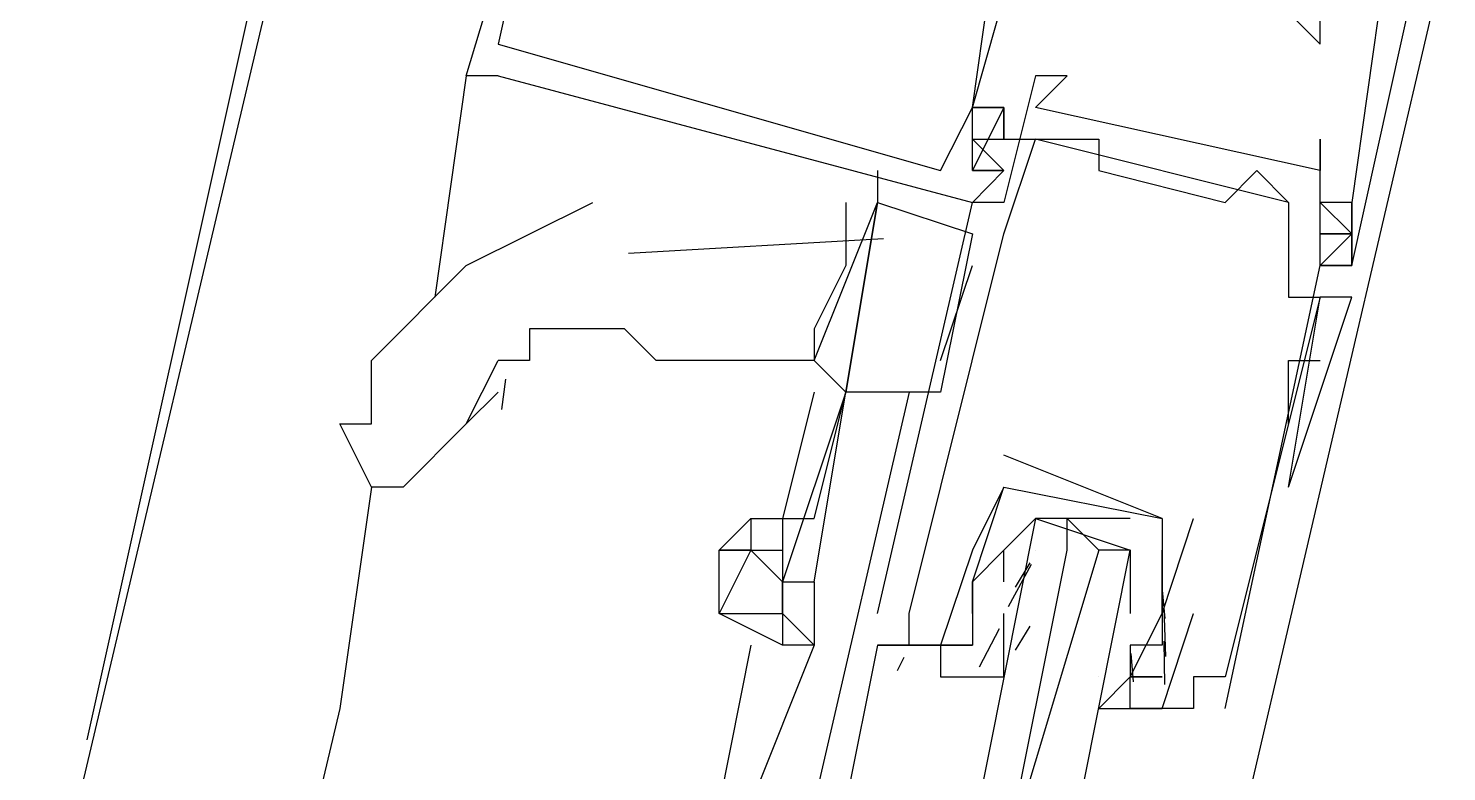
# Model space of a CAD drawing. Header units: feet. Extents: x -84 to 198, y -22 to 181.
# Drawn here: x 125.029 to 125.627, y 119.084 to 119.398 of the extents above; entities that cross this region are included whole.
import ezdxf

# ---------------------------------------------------------------- set-up
doc = ezdxf.new("R2010")
doc.units = ezdxf.units.FT
doc.layers.add('A-LINEA', color=7, linetype='CONTINUOUS')

msp = doc.modelspace()

# ---------------------------------------------------------------- linework, layer by layer
at = {"layer": 'A-LINEA'}
for p, q in [((125.16, 119.5778), (125.0533, 119.0978)), ((123.4533, 112.3244), (125.16, 119.5378)), ((125.2133, 119.3778), (125.2533, 119.5111)), ((125.2133, 119.3778), (125.2533, 119.5111)), ((125.2133, 119.3778), (125.2533, 119.5111)), ((125.5333, 119.0311), (125.6267, 119.4311)), ((125.2267, 119.3911), (125.2267, 119.3911)), ((125.2267, 119.3911), (125.2267, 119.3911)), ((125.2267, 119.3911), (125.2267, 119.3911)), ((125.5733, 119.3911), (125.5733, 119.3911)), ((125.5733, 119.3911), (125.5733, 119.3911)), ((125.5733, 119.3911), (125.5733, 119.3911)), ((125.2133, 119.3778), (125.2, 119.2844)), ((125.2267, 119.3778), (125.2133, 119.3778)), ((125.2133, 119.3778), (125.2133, 119.3778)), ((125.2267, 119.3778), (125.2133, 119.3778)), ((125.2133, 119.3778), (125.2133, 119.3778)), ((125.2267, 119.3778), (125.2133, 119.3778)), ((125.2133, 119.3778), (125.2133, 119.3778)), ((125.2267, 119.3778), (125.2267, 119.3778)), ((125.2267, 119.3778), (125.2267, 119.3778)), ((125.2267, 119.3778), (125.2267, 119.3778)), ((125.4533, 119.3778), (125.4533, 119.3778)), ((125.4667, 119.3778), (125.4667, 119.3778)), ((125.4267, 119.3644), (125.4267, 119.3644)), ((125.4267, 119.3644), (125.4267, 119.3644)), ((125.4267, 119.3644), (125.4267, 119.3644)), ((125.4267, 119.3644), (125.4267, 119.3644)), ((125.4267, 119.3644), (125.4267, 119.3644)), ((125.4267, 119.3644), (125.4267, 119.3644)), ((125.4267, 119.3644), (125.4267, 119.3644)), ((125.4267, 119.3644), (125.4267, 119.3644)), ((125.4267, 119.3644), (125.4267, 119.3644)), ((125.44, 119.3644), (125.44, 119.3644)), ((125.44, 119.3644), (125.44, 119.3644)), ((125.44, 119.3644), (125.44, 119.3644)), ((125.44, 119.3644), (125.44, 119.3644)), ((125.44, 119.3644), (125.44, 119.3644)), ((125.44, 119.3644), (125.44, 119.3644)), ((125.4533, 119.3644), (125.4533, 119.3644)), ((125.44, 119.3511), (125.4533, 119.3511)), ((125.44, 119.3511), (125.4533, 119.3511)), ((125.44, 119.3511), (125.44, 119.3511)), ((125.44, 119.3511), (125.4533, 119.3511)), ((125.44, 119.3511), (125.4533, 119.3511)), ((125.44, 119.3511), (125.44, 119.3511)), ((125.44, 119.3511), (125.4533, 119.3511)), ((125.44, 119.3511), (125.4533, 119.3511)), ((125.44, 119.3511), (125.44, 119.3511)), ((125.4533, 119.3511), (125.4533, 119.3511)), ((125.56, 119.3244), (125.4533, 119.3511)), ((125.56, 119.3244), (125.4533, 119.3511)), ((125.56, 119.3244), (125.4533, 119.3511)), ((125.4667, 119.3511), (125.4667, 119.3511)), ((125.48, 119.3511), (125.48, 119.3511)), ((125.5733, 119.3511), (125.5733, 119.3511)), ((125.3867, 119.3378), (125.3867, 119.3244)), ((125.4133, 119.3378), (125.4133, 119.3378)), ((125.4133, 119.3378), (125.4133, 119.3378)), ((125.4133, 119.3378), (125.4133, 119.3378)), ((125.4267, 119.3378), (125.4267, 119.3378)), ((125.4267, 119.3378), (125.4267, 119.3378)), ((125.4267, 119.3378), (125.4267, 119.3378)), ((125.44, 119.3378), (125.44, 119.3378)), ((125.44, 119.3378), (125.44, 119.3378)), ((125.44, 119.3378), (125.44, 119.3378)), ((125.44, 119.3378), (125.44, 119.3378)), ((125.44, 119.3378), (125.44, 119.3378)), ((125.44, 119.3378), (125.44, 119.3378)), ((125.48, 119.3378), (125.48, 119.3378)), ((125.5467, 119.3378), (125.5467, 119.3378)), ((125.5733, 119.3378), (125.5733, 119.3378)), ((125.3867, 119.1511), (125.4267, 119.3244)), ((125.4267, 119.3244), (125.4267, 119.3244)), ((125.4267, 119.3244), (125.4267, 119.3244)), ((125.4267, 119.3244), (125.4267, 119.3244)), ((125.4267, 119.3244), (125.4267, 119.3244)), ((125.4267, 119.3244), (125.4267, 119.3244)), ((125.44, 119.3244), (125.44, 119.3244)), ((125.5333, 119.3244), (125.5333, 119.3244)), ((125.56, 119.3244), (125.56, 119.3244)), ((125.5867, 119.3244), (125.5733, 119.3244)), ((125.5867, 119.3244), (125.5867, 119.3244)), ((125.5867, 119.3244), (125.5867, 119.3244)), ((125.5867, 119.3244), (125.5867, 119.3244)), ((125.5867, 119.3244), (125.5867, 119.3244)), ((125.4267, 119.3111), (125.4133, 119.2444)), ((125.44, 119.3111), (125.44, 119.3111)), ((125.3893, 119.309), (125.2817, 119.3028)), ((125.4133, 119.2578), (125.4267, 119.2978)), ((125.5733, 119.2978), (125.5733, 119.2978)), ((125.5733, 119.2978), (125.5733, 119.2978)), ((125.5733, 119.2978), (125.5733, 119.2978)), ((125.5733, 119.2978), (125.5733, 119.2978)), ((125.5733, 119.2978), (125.5733, 119.2978)), ((125.5867, 119.2978), (125.5867, 119.2978)), ((125.5867, 119.2978), (125.5867, 119.2978)), ((125.5867, 119.2978), (125.5867, 119.2978)), ((125.5867, 119.2978), (125.5867, 119.2978)), ((125.5867, 119.2978), (125.5867, 119.2978)), ((125.5867, 119.2978), (125.5867, 119.2978)), ((125.2, 119.2844), (125.2, 119.2844)), ((125.56, 119.2844), (125.56, 119.2844)), ((125.56, 119.2044), (125.5733, 119.2844)), ((125.56, 119.2044), (125.5733, 119.2844)), ((125.5733, 119.2844), (125.5733, 119.2844)), ((125.2133, 119.2311), (125.2267, 119.2578)), ((125.36, 119.2578), (125.36, 119.2578)), ((125.36, 119.2578), (125.36, 119.2578)), ((125.56, 119.2311), (125.56, 119.2578)), ((125.56, 119.2578), (125.5733, 119.2578)), ((125.2299, 119.2499), (125.2281, 119.2371)), ((125.2267, 119.2444), (125.2133, 119.2311)), ((125.36, 119.2444), (125.3467, 119.1911)), ((125.4, 119.2444), (125.36, 119.0711)), ((125.36, 119.1911), (125.3733, 119.2444)), ((125.3733, 119.2444), (125.3733, 119.2444)), ((125.56, 119.2311), (125.56, 119.2311)), ((125.44, 119.2178), (125.44, 119.2178)), ((125.1733, 119.2044), (125.16, 119.1111)), ((125.44, 119.2044), (125.44, 119.2044)), ((125.44, 119.2044), (125.44, 119.2044)), ((125.4667, 119.1911), (125.48, 119.1778)), ((125.5067, 119.1911), (125.5067, 119.1911)), ((125.5067, 119.1911), (125.5067, 119.1911)), ((125.52, 119.1911), (125.52, 119.1911)), ((125.32, 119.1778), (125.32, 119.1778)), ((125.4267, 119.1778), (125.4267, 119.1778)), ((125.4449, 119.1622), (125.4511, 119.1724)), ((125.4533, 119.1778), (125.4533, 119.1778)), ((125.4933, 119.1778), (125.4933, 119.1778)), ((125.442, 119.154), (125.4516, 119.1719)), ((125.4267, 119.1644), (125.4267, 119.1644)), ((125.4267, 119.1644), (125.4267, 119.1644)), ((125.4933, 119.1644), (125.4933, 119.1644)), ((125.5068, 119.1609), (125.5078, 119.149)), ((125.3467, 119.1511), (125.3467, 119.1378)), ((125.3467, 119.1511), (125.3467, 119.1378)), ((125.3867, 119.1511), (125.3867, 119.1511)), ((125.4, 119.1511), (125.4, 119.1511)), ((125.4, 119.1511), (125.4, 119.1511)), ((125.4, 119.1511), (125.4, 119.1511)), ((125.4267, 119.1511), (125.4267, 119.1511)), ((125.44, 119.1511), (125.44, 119.1511)), ((125.44, 119.1378), (125.44, 119.1511)), ((125.5067, 119.1511), (125.5067, 119.1511)), ((125.5067, 119.1511), (125.5067, 119.1511)), ((125.5075, 119.1534), (125.5081, 119.133)), ((125.52, 119.1511), (125.52, 119.1511)), ((125.4297, 119.1286), (125.4382, 119.1448)), ((125.4449, 119.1356), (125.4511, 119.1457)), ((125.3333, 119.1378), (125.32, 119.0711)), ((125.36, 119.1378), (125.3333, 119.0711)), ((125.36, 119.1378), (125.36, 119.1378)), ((125.3867, 119.1378), (125.4267, 119.1378)), ((125.3867, 119.1378), (125.3867, 119.1378)), ((125.3867, 119.1378), (125.4, 119.1378)), ((125.3867, 119.1378), (125.4, 119.1378)), ((125.3867, 119.1378), (125.4, 119.1378)), ((125.4, 119.1378), (125.4, 119.1378)), ((125.4133, 119.1378), (125.4133, 119.1378)), ((125.4267, 119.1378), (125.4267, 119.1378)), ((125.44, 119.1378), (125.44, 119.1378)), ((125.4933, 119.1378), (125.4933, 119.1378)), ((125.4933, 119.1378), (125.4933, 119.1244)), ((125.4933, 119.1378), (125.4933, 119.1378)), ((125.5067, 119.1378), (125.5067, 119.1378)), ((125.5074, 119.1395), (125.5077, 119.1212)), ((125.3951, 119.1271), (125.3979, 119.1327)), ((125.3951, 119.1271), (125.3979, 119.1327)), ((125.3951, 119.1271), (125.3979, 119.1327)), ((125.4935, 119.1342), (125.4945, 119.1223)), ((125.48, 119.1244), (125.48, 119.1244)), ((125.4933, 119.1244), (125.4933, 119.1244)), ((125.52, 119.1244), (125.52, 119.1244)), ((125.5333, 119.1244), (125.5333, 119.1244)), ((125.16, 119.1111), (124.4, 115.9378)), ((125.4933, 119.1111), (125.4933, 119.1111)), ((125.5067, 119.1111), (125.5067, 119.1111)), ((125.52, 119.1111), (125.52, 119.1111)), ((125.52, 119.1111), (125.52, 119.1111)), ((125.5333, 119.1111), (125.5333, 119.1111))]:
    msp.add_line(p, q, dxfattribs=at)
for points in [[(125.3333, 119.4844), (125.2533, 119.5111), (125.2267, 119.3911), (125.4133, 119.3378), (125.4267, 119.3644), (125.4267, 119.3644), (125.44, 119.4578)], [(125.3333, 119.4844), (125.2533, 119.5111), (125.2267, 119.3911), (125.4133, 119.3378), (125.4267, 119.3644), (125.4267, 119.3644), (125.44, 119.4578)], [(125.3333, 119.4844), (125.2533, 119.5111), (125.2267, 119.3911), (125.4133, 119.3378), (125.4267, 119.3644), (125.4267, 119.3644), (125.44, 119.4578)], [(125.2267, 119.3778), (125.4267, 119.3244), (125.44, 119.3378), (125.4267, 119.3378), (125.4267, 119.3644), (125.44, 119.3644), (125.44, 119.3511), (125.44, 119.3644), (125.4267, 119.3644), (125.4533, 119.4578), (125.4933, 119.4444), (125.48, 119.4178), (125.4933, 119.4178), (125.5067, 119.4178), (125.52, 119.4044), (125.5333, 119.4044), (125.5467, 119.4044), (125.56, 119.4044), (125.5733, 119.3911), (125.5733, 119.4178)], [(125.2267, 119.3778), (125.4267, 119.3244), (125.44, 119.3378), (125.4267, 119.3378), (125.4267, 119.3644), (125.44, 119.3644), (125.44, 119.3511), (125.44, 119.3644), (125.4267, 119.3644), (125.4533, 119.4578), (125.4933, 119.4444), (125.48, 119.4178), (125.4933, 119.4178), (125.5067, 119.4178), (125.52, 119.4044), (125.5333, 119.4044), (125.5467, 119.4044), (125.56, 119.4044), (125.5733, 119.3911), (125.5733, 119.4178)], [(125.2267, 119.3778), (125.4267, 119.3244), (125.44, 119.3378), (125.4267, 119.3378), (125.4267, 119.3644), (125.44, 119.3644), (125.44, 119.3511), (125.44, 119.3644), (125.4267, 119.3644), (125.4533, 119.4578), (125.4933, 119.4444), (125.48, 119.4178), (125.4933, 119.4178), (125.5067, 119.4178), (125.52, 119.4044), (125.5333, 119.4044), (125.5467, 119.4044), (125.56, 119.4044), (125.5733, 119.3911), (125.5733, 119.4178)], [(125.5733, 119.4311), (125.6, 119.4178), (125.5867, 119.3244), (125.5867, 119.2978), (125.5733, 119.2978), (125.5867, 119.2978), (125.6133, 119.4178), (125.6133, 119.4178)], [(125.5733, 119.4311), (125.6, 119.4178), (125.5867, 119.3244), (125.5867, 119.2978), (125.5733, 119.2978), (125.5867, 119.2978), (125.6133, 119.4178), (125.6133, 119.4178)], [(125.5733, 119.4311), (125.6, 119.4178), (125.5867, 119.3244), (125.5867, 119.2978), (125.5733, 119.2978), (125.5867, 119.2978), (125.6133, 119.4178), (125.6133, 119.4178)], [(125.5333, 119.1111), (125.5733, 119.2978), (125.5733, 119.3511), (125.5733, 119.3378), (125.4533, 119.3644), (125.4667, 119.3778), (125.4533, 119.3778), (125.44, 119.3244), (125.4267, 119.3244)], [(125.4267, 119.3378), (125.4267, 119.3378), (125.4267, 119.3644), (125.44, 119.3644), (125.4267, 119.3378)], [(125.4267, 119.3378), (125.4267, 119.3378), (125.4267, 119.3644), (125.44, 119.3644), (125.4267, 119.3378)], [(125.4267, 119.3378), (125.4267, 119.3378), (125.4267, 119.3644), (125.44, 119.3644), (125.4267, 119.3378)], [(125.4, 119.1511), (125.44, 119.3111), (125.4533, 119.3511), (125.4667, 119.3511), (125.48, 119.3511), (125.48, 119.3378), (125.5333, 119.3244), (125.5467, 119.3378), (125.56, 119.3244), (125.56, 119.2844), (125.5733, 119.2844), (125.5333, 119.1244), (125.52, 119.1244), (125.52, 119.1111), (125.5067, 119.1111), (125.52, 119.1511)], [(125.4267, 119.3511), (125.44, 119.3511), (125.44, 119.3511)], [(125.44, 119.3378), (125.4267, 119.3378), (125.44, 119.3378), (125.4267, 119.3511), (125.44, 119.3511), (125.44, 119.3511)], [(125.4267, 119.3511), (125.44, 119.3511), (125.44, 119.3511)], [(125.44, 119.3378), (125.4267, 119.3378), (125.44, 119.3378), (125.4267, 119.3511), (125.44, 119.3511), (125.44, 119.3511)], [(125.4267, 119.3511), (125.44, 119.3511), (125.44, 119.3511)], [(125.44, 119.3378), (125.4267, 119.3378), (125.44, 119.3378), (125.4267, 119.3511), (125.44, 119.3511), (125.44, 119.3511)], [(125.44, 119.3378), (125.4267, 119.3378), (125.44, 119.3378)], [(125.44, 119.3378), (125.4267, 119.3378), (125.44, 119.3378)], [(125.44, 119.3378), (125.4267, 119.3378), (125.44, 119.3378)], [(125.16, 119.2311), (125.1733, 119.2311), (125.1733, 119.2578), (125.2133, 119.2978), (125.2667, 119.3244)], [(125.36, 119.2578), (125.36, 119.2578), (125.3867, 119.3244), (125.3867, 119.3244), (125.3733, 119.2444), (125.36, 119.2578), (125.36, 119.2578)], [(125.3733, 119.3244), (125.3733, 119.3111), (125.3733, 119.2978), (125.36, 119.2711), (125.36, 119.2578), (125.36, 119.2578)], [(125.4133, 119.2444), (125.3733, 119.2444), (125.3867, 119.3244), (125.4267, 119.3111)], [(125.5733, 119.3244), (125.5867, 119.3111), (125.5733, 119.3244)], [(125.5733, 119.2978), (125.5867, 119.3111), (125.5733, 119.3244)], [(125.5733, 119.2978), (125.5867, 119.2978), (125.5867, 119.3244), (125.5867, 119.3244), (125.5867, 119.2978), (125.5867, 119.2978)], [(125.5733, 119.3111), (125.5867, 119.3111), (125.5733, 119.3111)], [(125.5733, 119.3111), (125.5867, 119.3111), (125.5733, 119.3111)], [(125.56, 119.2044), (125.56, 119.2044), (125.56, 119.2044), (125.5867, 119.2844), (125.5733, 119.2844), (125.5733, 119.2844)], [(125.36, 119.2578), (125.3467, 119.2578), (125.3333, 119.2578), (125.3067, 119.2578), (125.2933, 119.2578), (125.28, 119.2711), (125.2667, 119.2711), (125.2533, 119.2711), (125.24, 119.2711), (125.24, 119.2578), (125.2267, 119.2578)], [(125.3733, 119.2444), (125.3467, 119.1644), (125.36, 119.1644), (125.3733, 119.2444)], [(125.2133, 119.2311), (125.1867, 119.2044), (125.1733, 119.2044), (125.16, 119.2311)], [(125.5067, 119.1911), (125.5067, 119.1911), (125.44, 119.2178)], [(125.44, 119.2044), (125.44, 119.2044), (125.4267, 119.1778)], [(125.4267, 119.1511), (125.4267, 119.1644), (125.44, 119.2044), (125.5067, 119.1911), (125.5067, 119.1511), (125.5067, 119.1378), (125.4933, 119.1378)], [(125.3333, 119.1778), (125.32, 119.1778), (125.3333, 119.1911), (125.3333, 119.1778), (125.3467, 119.1778)], [(125.3333, 119.1911), (125.3333, 119.1911), (125.3467, 119.1911), (125.36, 119.1911)], [(125.3467, 119.1911), (125.3467, 119.1778), (125.3467, 119.1644), (125.3467, 119.1644)], [(125.4933, 119.1911), (125.4533, 119.1911), (125.44, 119.1778), (125.4267, 119.1644), (125.4267, 119.1511), (125.4267, 119.1378), (125.4133, 119.1378), (125.4133, 119.1244), (125.44, 119.1244), (125.44, 119.1378)], [(125.4667, 119.0444), (125.4933, 119.1778), (125.48, 119.1778), (125.44, 119.0444), (125.4667, 119.1778), (125.4667, 119.1911), (125.4533, 119.1911), (125.4267, 119.0578)], [(125.44, 119.1644), (125.44, 119.1778), (125.4533, 119.1911), (125.4933, 119.1778), (125.4933, 119.1644), (125.4933, 119.1511)], [(125.5067, 119.1511), (125.5067, 119.1511), (125.52, 119.1911)], [(125.3467, 119.1644), (125.3333, 119.1778), (125.32, 119.1511), (125.3467, 119.1511)], [(125.32, 119.1511), (125.32, 119.1644), (125.32, 119.1778), (125.3333, 119.1778), (125.3333, 119.1778)], [(125.4267, 119.1778), (125.4133, 119.1378), (125.4, 119.1378), (125.4, 119.1511)], [(125.4933, 119.1244), (125.48, 119.1111), (125.5067, 119.1111), (125.4933, 119.1111), (125.4933, 119.1244), (125.5067, 119.1244), (125.4933, 119.1244), (125.5067, 119.1511), (125.5067, 119.1778)], [(125.32, 119.1511), (125.32, 119.1511), (125.32, 119.1644)], [(125.36, 119.1644), (125.36, 119.1378), (125.3467, 119.1511), (125.3467, 119.1511), (125.3467, 119.1644), (125.3467, 119.1511)], [(125.36, 119.1378), (125.3467, 119.1378), (125.3467, 119.1378), (125.32, 119.1511), (125.32, 119.1511)], [(125.4, 119.1378), (125.4, 119.1378), (125.3867, 119.1378), (125.3733, 119.0711)], [(125.4, 119.1378), (125.4, 119.1378), (125.3867, 119.1378)], [(125.4, 119.1378), (125.4, 119.1378), (125.3867, 119.1378)], [(125.52, 119.1111), (125.4933, 119.1111), (125.4933, 119.1244), (125.4933, 119.1244)]]:
    msp.add_lwpolyline(points, dxfattribs=at)

doc.saveas('drawing.dxf')
